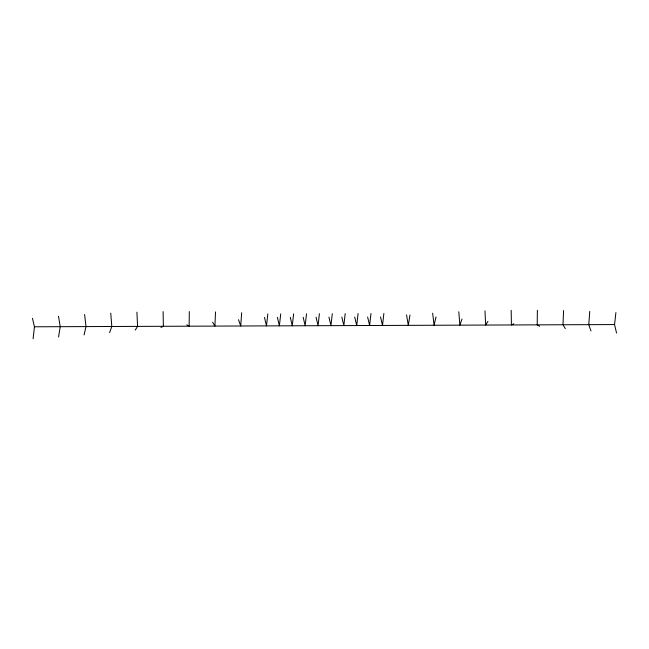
<?xml version="1.0" encoding="UTF-8"?>
<svg xmlns="http://www.w3.org/2000/svg" width="649" height="649" viewBox="0 0 649 649"><rect width="100%" height="100%" fill="white"/><g stroke="black" fill="none" stroke-linecap="round" stroke-linejoin="round"><path stroke-width="0.97" d="M189.313 311.561L189.143 326.196L186.734 324.816M537.38 310.222L537.202 324.857L539.611 326.244M215.509 311.926L214.924 326.098L212.588 322.196M563.575 310.587L562.991 324.76L565.328 328.662M241.688 312.721L240.706 326.001L238.508 319.697M589.754 311.382L588.773 324.662L590.971 330.966M33.099 338.778L34.502 326.309M267.842 313.913L266.488 325.903L264.492 317.385M280.733 313.865L279.378 325.847L277.383 317.337M293.624 313.816L292.269 325.798L290.273 317.288M306.515 313.767L305.16 325.749L303.164 317.239M319.405 313.718L318.051 325.701L316.055 317.191M332.296 313.67L330.949 325.652L328.946 317.142M345.187 313.621L343.84 325.603L341.836 317.085M358.078 313.564L356.731 325.555L354.727 317.037M370.968 313.516L369.622 325.506L367.626 316.988M383.859 313.467L382.512 325.457L380.517 316.939M616.55 333.075L614.554 324.565L615.901 312.575M58.556 337.018L60.227 326.69L58.499 316.225M409.973 315.033L408.294 325.352L406.558 314.887M84.062 334.941L86.009 326.593L84.597 314.489M436.031 316.907L434.076 325.254L432.664 313.159M109.624 332.613L111.798 326.496L110.744 313.126M462.023 319.032L459.857 325.157L458.802 311.788M135.26 330.106L137.58 326.398L136.915 312.169M487.959 321.352L485.639 325.06L484.981 310.83M160.96 327.477L163.361 326.293L163.11 311.642M513.821 323.778L511.42 324.962L511.177 310.303M614.554 324.565L34.446 326.788L32.45 318.278"/></g></svg>
